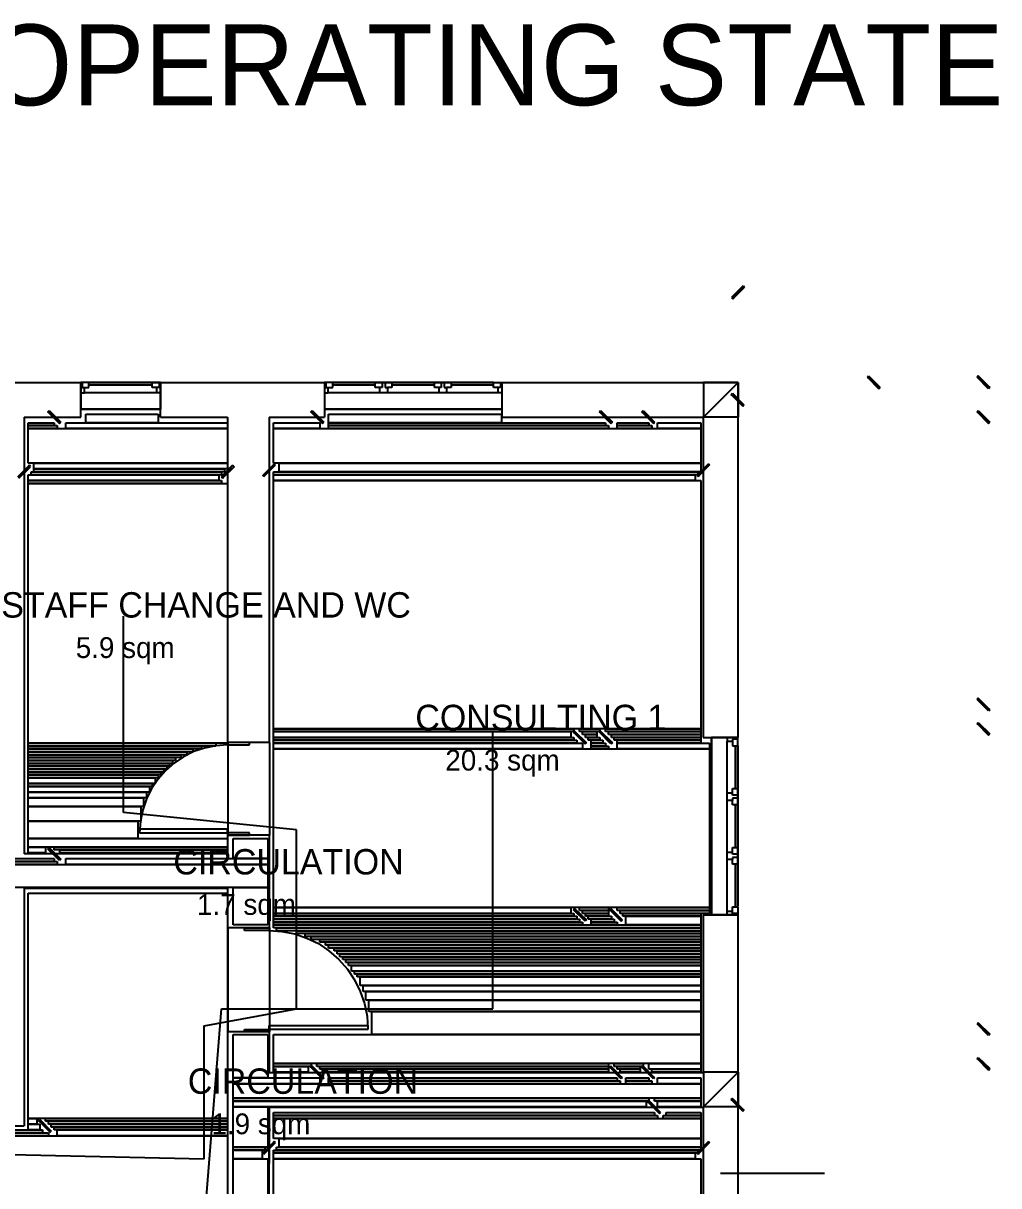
# Model space of a CAD drawing. Header units: millimetres. Extents: x -1419 to 55175, y -17366 to 3110.
# Drawn here: x 18508 to 26954, y -6959 to 3110 of the extents above; entities that cross this region are included whole.
import ezdxf

# ---------------------------------------------------------------- set-up
doc = ezdxf.new("R2010")
doc.units = ezdxf.units.MM
for name, color, linetype in [('COLUMN', 7, 'CONTINUOUS'), ('DOOR-EXISTING', 8, 'CONTINUOUS'), ('DOOR-NEW', 1, 'CONTINUOUS'), ('FLOW-PATIENT', 5, 'CONTINUOUS'), ('FLOW-STAFF', 30, 'CONTINUOUS'), ('NOTES', 8, 'CONTINUOUS'), ('OPENING-CASED', 4, 'CONTINUOUS'), ('ROOM-AREA', 8, 'CONTINUOUS'), ('ROOM-TEXT', 7, 'CONTINUOUS'), ('WALL-EXISTING', 7, 'CONTINUOUS'), ('ZONE-BOH', 9, 'CONTINUOUS'), ('ZONE-CLINIC', 5, 'CONTINUOUS'), ('ZONE-COMMON', 8, 'CONTINUOUS'), ('ZONE-THEATRE', 1, 'CONTINUOUS')]:
    doc.layers.add(name, color=color, linetype=linetype)

msp = doc.modelspace()

# ---------------------------------------------------------------- linework, layer by layer
at = {"layer": 'COLUMN'}
for p, q in [((24740.7, 835.2), (24639.5, 734.1)), ((24652.6, 724.3), (24740.7, 835.2)), ((24652.6, 724.3), (24740.7, 835.2)), ((24750.5, 822.2), (24652.6, 724.3)), ((24740.7, 835.2), (24750.5, 822.2)), ((24639.5, 734.1), (24652.6, 724.3)), ((24398.1, 0), (24398.1, -300.2)), ((24398.1, -300.2), (24698.3, 0)), ((24698.3, 0), (24398.1, 0)), ((24398.1, -300.2), (24698.3, 0)), ((24698.3, 0), (24698.3, -300.2)), ((25817.4, 45.7), (25827.1, 55.5)), ((25928.3, -45.7), (25817.4, 45.7)), ((25817.4, 45.7), (25915.2, -55.5)), ((25928.3, -45.7), (25817.4, 45.7)), ((25827.1, 55.5), (25928.3, -45.7)), ((26776.6, 55.5), (26766.8, 45.7)), ((26766.8, 45.7), (26877.7, -45.7)), ((26766.8, 45.7), (26877.7, -45.7)), ((26864.7, -55.5), (26766.8, 45.7)), ((26877.7, -45.7), (26776.6, 55.5)), ((24636.3, -104.4), (24649.3, -94.6)), ((24649.3, -94.6), (24747.2, -195.8)), ((25915.2, -55.5), (25928.3, -45.7)), ((26877.7, -45.7), (26864.7, -55.5)), ((24747.2, -195.8), (24636.3, -104.4)), ((24636.3, -104.4), (24737.4, -205.5)), ((24747.2, -195.8), (24636.3, -104.4)), ((24737.4, -205.5), (24747.2, -195.8)), ((18721.1, -254.5), (18730.9, -244.7)), ((18832, -345.8), (18721.1, -254.5)), ((18721.1, -254.5), (18822.2, -355.6)), ((18832, -345.8), (18721.1, -254.5)), ((18730.9, -244.7), (18832, -345.8)), ((20998.4, -254.5), (21008.2, -244.7)), ((21109.3, -345.8), (20998.4, -254.5)), ((20998.4, -254.5), (21099.6, -355.6)), ((21109.3, -345.8), (20998.4, -254.5)), ((21008.2, -244.7), (21109.3, -345.8)), ((23497.6, -254.5), (23507.4, -244.7)), ((23608.5, -345.8), (23497.6, -254.5)), ((23497.6, -254.5), (23595.5, -355.6)), ((23608.5, -345.8), (23497.6, -254.5)), ((23507.4, -244.7), (23608.5, -345.8)), ((23863, -254.5), (23876.1, -244.7)), ((23974, -345.8), (23863, -254.5)), ((23863, -254.5), (23964.2, -355.6)), ((23974, -345.8), (23863, -254.5)), ((23876.1, -244.7), (23974, -345.8)), ((24698.3, -300.2), (24398.1, -300.2)), ((26766.8, -254.5), (26776.6, -244.7)), ((26766.8, -254.5), (26776.6, -244.7)), ((26877.7, -345.8), (26766.8, -254.5)), ((26766.8, -254.5), (26864.7, -355.6)), ((26877.7, -345.8), (26766.8, -254.5)), ((26877.7, -345.8), (26766.8, -254.5)), ((26766.8, -254.5), (26864.7, -355.6)), ((26877.7, -345.8), (26766.8, -254.5)), ((26776.6, -244.7), (26877.7, -345.8)), ((26776.6, -244.7), (26877.7, -345.8)), ((18822.2, -355.6), (18832, -345.8)), ((21099.6, -355.6), (21109.3, -345.8)), ((23595.5, -355.6), (23608.5, -345.8)), ((23964.2, -355.6), (23974, -345.8)), ((26864.7, -355.6), (26877.7, -345.8)), ((26864.7, -355.6), (26877.7, -345.8)), ((20580.8, -805.9), (20681.9, -704.7)), ((20681.9, -704.7), (20590.6, -815.7)), ((20681.9, -704.7), (20590.6, -815.7)), ((20691.7, -714.5), (20681.9, -704.7)), ((24440.5, -704.7), (24342.6, -805.9)), ((24352.4, -815.7), (24440.5, -704.7)), ((24352.4, -815.7), (24440.5, -704.7)), ((24440.5, -704.7), (24450.3, -714.5)), ((18460.1, -818.9), (18561.2, -717.8)), ((18561.2, -717.8), (18469.9, -828.7)), ((18561.2, -717.8), (18469.9, -828.7)), ((18469.9, -828.7), (18571, -730.8)), ((18571, -730.8), (18561.2, -717.8)), ((20319.8, -717.8), (20221.9, -818.9)), ((20231.7, -828.7), (20319.8, -717.8)), ((20231.7, -828.7), (20319.8, -717.8)), ((20332.8, -730.8), (20231.7, -828.7)), ((20319.8, -717.8), (20332.8, -730.8)), ((20590.6, -815.7), (20691.7, -714.5)), ((24450.3, -714.5), (24352.4, -815.7)), ((20221.9, -818.9), (20231.7, -828.7)), ((20590.6, -815.7), (20580.8, -805.9)), ((24342.6, -805.9), (24352.4, -815.7)), ((26776.6, -2734.1), (26766.8, -2747.2)), ((26776.6, -2734.1), (26766.8, -2747.2)), ((26766.8, -2747.2), (26877.7, -2835.2)), ((26766.8, -2747.2), (26877.7, -2835.2)), ((26864.7, -2845), (26766.8, -2747.2)), ((26766.8, -2747.2), (26877.7, -2835.2)), ((26766.8, -2747.2), (26877.7, -2835.2)), ((26864.7, -2845), (26766.8, -2747.2)), ((26877.7, -2835.2), (26776.6, -2734.1)), ((26877.7, -2835.2), (26776.6, -2734.1)), ((26877.7, -2835.2), (26864.7, -2845)), ((26877.7, -2835.2), (26864.7, -2845)), ((26766.8, -2956), (26776.6, -2946.2)), ((26766.8, -2956), (26776.6, -2946.2)), ((26877.7, -3044.1), (26766.8, -2956)), ((26766.8, -2956), (26864.7, -3057.1)), ((26877.7, -3044.1), (26766.8, -2956)), ((26877.7, -3044.1), (26766.8, -2956)), ((26766.8, -2956), (26864.7, -3057.1)), ((26877.7, -3044.1), (26766.8, -2956)), ((26776.6, -2946.2), (26877.7, -3044.1)), ((26776.6, -2946.2), (26877.7, -3044.1)), ((23272.5, -3031), (23282.3, -3021.2)), ((23383.4, -3122.4), (23272.5, -3031)), ((23272.5, -3031), (23373.6, -3132.1)), ((23383.4, -3122.4), (23272.5, -3031)), ((23282.3, -3021.2), (23383.4, -3122.4)), ((23507.4, -3021.2), (23497.6, -3031)), ((23497.6, -3031), (23608.5, -3122.4)), ((23497.6, -3031), (23608.5, -3122.4)), ((23595.5, -3132.1), (23497.6, -3031)), ((23608.5, -3122.4), (23507.4, -3021.2)), ((26864.7, -3057.1), (26877.7, -3044.1)), ((26864.7, -3057.1), (26877.7, -3044.1)), ((23373.6, -3132.1), (23383.4, -3122.4)), ((23608.5, -3122.4), (23595.5, -3132.1)), ((18730.9, -4029.4), (18721.1, -4042.4)), ((18721.1, -4042.4), (18832, -4130.5)), ((18721.1, -4042.4), (18832, -4130.5)), ((18822.2, -4140.3), (18721.1, -4042.4)), ((18832, -4130.5), (18730.9, -4029.4)), ((18832, -4130.5), (18822.2, -4140.3)), ((23282.3, -4557.9), (23272.5, -4567.7)), ((23272.5, -4567.7), (23383.4, -4655.8)), ((23272.5, -4567.7), (23383.4, -4655.8)), ((23373.6, -4665.6), (23272.5, -4567.7)), ((23383.4, -4655.8), (23282.3, -4557.9)), ((23585.7, -4567.7), (23595.5, -4557.9)), ((23693.4, -4655.8), (23585.7, -4567.7)), ((23585.7, -4567.7), (23683.6, -4665.6)), ((23693.4, -4655.8), (23585.7, -4567.7)), ((23595.5, -4557.9), (23693.4, -4655.8)), ((23383.4, -4655.8), (23373.6, -4665.6)), ((23683.6, -4665.6), (23693.4, -4655.8)), ((26776.6, -5546.5), (26766.8, -5556.3)), ((26776.6, -5546.5), (26766.8, -5556.3)), ((26766.8, -5556.3), (26877.7, -5644.4)), ((26766.8, -5556.3), (26877.7, -5644.4)), ((26864.7, -5657.4), (26766.8, -5556.3)), ((26766.8, -5556.3), (26877.7, -5644.4)), ((26766.8, -5556.3), (26877.7, -5644.4)), ((26864.7, -5657.4), (26766.8, -5556.3)), ((26877.7, -5644.4), (26776.6, -5546.5)), ((26877.7, -5644.4), (26776.6, -5546.5)), ((26877.7, -5644.4), (26864.7, -5657.4)), ((26877.7, -5644.4), (26864.7, -5657.4)), ((21008.2, -5921.7), (20998.4, -5931.5)), ((20998.4, -5931.5), (21109.3, -6022.9)), ((20998.4, -5931.5), (21109.3, -6022.9)), ((21099.6, -6032.6), (20998.4, -5931.5)), ((21109.3, -6022.9), (21008.2, -5921.7)), ((23595.5, -5921.7), (23585.7, -5931.5)), ((23585.7, -5931.5), (23693.4, -6022.9)), ((23585.7, -5931.5), (23693.4, -6022.9)), ((23683.6, -6032.6), (23585.7, -5931.5)), ((23693.4, -6022.9), (23595.5, -5921.7)), ((23876.1, -5921.7), (23863, -5931.5)), ((23863, -5931.5), (23974, -6022.9)), ((23863, -5931.5), (23974, -6022.9)), ((23964.2, -6032.6), (23863, -5931.5)), ((23974, -6022.9), (23876.1, -5921.7)), ((26766.8, -5856.5), (26776.6, -5846.7)), ((26766.8, -5856.5), (26776.6, -5846.7)), ((26877.7, -5944.5), (26766.8, -5856.5)), ((26766.8, -5856.5), (26864.7, -5957.6)), ((26877.7, -5944.5), (26766.8, -5856.5)), ((26877.7, -5944.5), (26766.8, -5856.5)), ((26766.8, -5856.5), (26864.7, -5957.6)), ((26877.7, -5944.5), (26766.8, -5856.5)), ((26776.6, -5846.7), (26877.7, -5944.5)), ((26776.6, -5846.7), (26877.7, -5944.5)), ((21109.3, -6022.9), (21099.6, -6032.6)), ((23693.4, -6022.9), (23683.6, -6032.6)), ((23974, -6022.9), (23964.2, -6032.6)), ((24398.1, -5973.9), (24398.1, -6274.1)), ((24398.1, -6274.1), (24698.3, -5973.9)), ((24698.3, -5973.9), (24398.1, -5973.9)), ((24398.1, -6274.1), (24698.3, -5973.9)), ((24698.3, -5973.9), (24698.3, -6274.1)), ((26864.7, -5957.6), (26877.7, -5944.5)), ((26864.7, -5957.6), (26877.7, -5944.5)), ((23915.2, -6231.7), (23928.3, -6221.9)), ((24026.2, -6323), (23915.2, -6231.7)), ((23915.2, -6231.7), (24016.4, -6332.8)), ((24026.2, -6323), (23915.2, -6231.7)), ((23928.3, -6221.9), (24026.2, -6323)), ((24636.3, -6212.1), (24649.3, -6202.3)), ((24649.3, -6202.3), (24636.3, -6212.1)), ((24747.2, -6303.4), (24636.3, -6212.1)), ((24636.3, -6212.1), (24737.4, -6313.2)), ((24747.2, -6303.4), (24636.3, -6212.1)), ((24636.3, -6212.1), (24747.2, -6303.4)), ((24636.3, -6212.1), (24747.2, -6303.4)), ((24737.4, -6313.2), (24636.3, -6212.1)), ((24649.3, -6202.3), (24747.2, -6303.4)), ((24747.2, -6303.4), (24649.3, -6202.3)), ((24016.4, -6332.8), (24026.2, -6323)), ((24698.3, -6274.1), (24398.1, -6274.1)), ((24737.4, -6313.2), (24747.2, -6303.4)), ((24747.2, -6303.4), (24737.4, -6313.2)), ((18639.5, -6394.8), (18652.6, -6385)), ((18750.5, -6486.1), (18639.5, -6394.8)), ((18639.5, -6394.8), (18740.7, -6495.9)), ((18750.5, -6486.1), (18639.5, -6394.8)), ((18652.6, -6385), (18750.5, -6486.1)), ((18740.7, -6495.9), (18750.5, -6486.1)), ((20580.8, -6675.4), (20681.9, -6574.2)), ((20681.9, -6574.2), (20590.6, -6685.2)), ((20681.9, -6574.2), (20590.6, -6685.2)), ((20590.6, -6685.2), (20691.7, -6584)), ((20691.7, -6584), (20681.9, -6574.2)), ((24440.5, -6574.2), (24342.6, -6675.4)), ((24352.4, -6685.2), (24440.5, -6574.2)), ((24352.4, -6685.2), (24440.5, -6574.2)), ((24450.3, -6584), (24352.4, -6685.2)), ((24440.5, -6574.2), (24450.3, -6584)), ((20590.6, -6685.2), (20580.8, -6675.4)), ((24342.6, -6675.4), (24352.4, -6685.2))]:
    msp.add_line(p, q, dxfattribs=at)
at = {"layer": 'DOOR-EXISTING'}
for p, q in [((19076.7, 0), (19004.9, 0)), ((19004.9, 0), (19004.9, -231.6)), ((19018, 0), (19018, -45.7)), ((19076.7, 0), (19696.6, 0)), ((19696.6, 0), (19076.7, 0)), ((19076.7, -45.7), (19076.7, 0)), ((19435.6, 0), (19696.6, 0)), ((19624.8, -45.7), (19624.8, 0)), ((19624.8, 0), (19696.6, 0)), ((19683.6, 0), (19683.6, -45.7)), ((19696.6, 0), (19696.6, -231.6)), ((21187.7, 0), (21115.9, 0)), ((21115.9, 0), (21115.9, -231.6)), ((21128.9, 0), (21128.9, -45.7)), ((21187.7, 0), (21960.9, 0)), ((22580.8, 0), (21187.7, 0)), ((21187.7, -45.7), (21187.7, 0)), ((21416, 0), (21889.1, 0)), ((21556.3, -45.7), (21556.3, 0)), ((21556.3, 0), (21628.1, 0)), ((21615.1, 0), (21615.1, -45.7)), ((21628.1, 0), (21699.9, 0)), ((21641.2, 0), (21641.2, -45.7)), ((21699.9, 0), (21699.9, -45.7)), ((21960.9, 0), (22580.8, 0)), ((22032.7, 0), (22505.8, 0)), ((22068.6, -45.7), (22068.6, 0)), ((22068.6, 0), (22140.3, 0)), ((22127.3, 0), (22127.3, -45.7)), ((22140.3, 0), (22212.1, 0)), ((22153.4, 0), (22153.4, -45.7)), ((22212.1, 0), (22212.1, -45.7)), ((22580.8, -45.7), (22580.8, 0)), ((22580.8, 0), (22652.6, 0)), ((22639.5, 0), (22639.5, -45.7)), ((22652.6, 0), (22652.6, -231.6)), ((19004.9, -91.4), (19037.6, -91.4)), ((19018, -45.7), (19037.6, -45.7)), ((19037.6, -91.4), (19037.6, -45.7)), ((19037.6, -45.7), (19076.7, -45.7)), ((19696.6, -91.4), (19037.6, -91.4)), ((19076.7, -22.8), (19572.6, -22.8)), ((19243.1, -22.8), (19624.8, -22.8)), ((19664, -45.7), (19624.8, -45.7)), ((19664, -91.4), (19664, -45.7)), ((19683.6, -45.7), (19664, -45.7)), ((19696.6, -91.4), (19664, -91.4)), ((21115.9, -91.4), (21148.5, -91.4)), ((21128.9, -45.7), (21148.5, -45.7)), ((21148.5, -91.4), (21148.5, -45.7)), ((21148.5, -45.7), (21187.7, -45.7)), ((22055.5, -91.4), (21148.5, -91.4)), ((21187.7, -22.8), (21556.3, -22.8)), ((21595.5, -45.7), (21556.3, -45.7)), ((21615.1, -45.7), (21595.5, -45.7)), ((21595.5, -91.4), (21595.5, -45.7)), ((21628.1, -91.4), (21595.5, -91.4)), ((21660.7, -91.4), (21628.1, -91.4)), ((21641.2, -45.7), (21660.7, -45.7)), ((21699.9, -45.7), (21660.7, -45.7)), ((21660.7, -45.7), (21660.7, -91.4)), ((21699.9, -22.8), (22068.6, -22.8)), ((22620, -91.4), (21993.5, -91.4)), ((22107.7, -45.7), (22068.6, -45.7)), ((22127.3, -45.7), (22107.7, -45.7)), ((22107.7, -91.4), (22107.7, -45.7)), ((22140.3, -91.4), (22107.7, -91.4)), ((22173, -91.4), (22140.3, -91.4)), ((22153.4, -45.7), (22173, -45.7)), ((22212.1, -45.7), (22173, -45.7)), ((22173, -45.7), (22173, -91.4)), ((22212.1, -22.8), (22580.8, -22.8)), ((22620, -45.7), (22580.8, -45.7)), ((22620, -91.4), (22620, -45.7)), ((22639.5, -45.7), (22620, -45.7)), ((22652.6, -91.4), (22620, -91.4)), ((19696.6, -231.6), (19004.9, -231.6)), ((19004.9, -231.6), (19696.6, -231.6)), ((21960.9, -231.6), (21115.9, -231.6)), ((21115.9, -231.6), (22652.6, -231.6)), ((22652.6, -231.6), (21960.9, -231.6)), ((20277.4, -3119.1), (20277.4, -3138.7)), ((20466.6, -3119.1), (20277.4, -3119.1)), ((20466.6, -3138.7), (20466.6, -3119.1)), ((24466.6, -3921.7), (24466.6, -3076.7)), ((24466.6, -3076.7), (24466.6, -4613.4)), ((24695, -3076.7), (24466.6, -3076.7)), ((24603.6, -3076.7), (24603.6, -3109.3)), ((24603.6, -3109.3), (24649.3, -3109.3)), ((24603.6, -4016.3), (24603.6, -3109.3)), ((24695, -3089.7), (24649.3, -3089.7)), ((24649.3, -3089.7), (24649.3, -3109.3)), ((24649.3, -3109.3), (24649.3, -3148.5)), ((24695, -3148.5), (24695, -3076.7)), ((19983.7, -3197.4), (19895.6, -3243.1)), ((20078.3, -3168), (19983.7, -3197.4)), ((20176.2, -3148.5), (20078.3, -3168)), ((20277.4, -3138.7), (20176.2, -3148.5)), ((20277.4, -3138.7), (20466.6, -3138.7)), ((24649.3, -3148.5), (24695, -3148.5)), ((24672.2, -3148.5), (24672.2, -3517.1)), ((24695, -3148.5), (24695, -3921.7)), ((24695, -4538.3), (24695, -3148.5)), ((19814.1, -3298.5), (19739, -3363.8)), ((19895.6, -3243.1), (19814.1, -3298.5)), ((19739, -3363.8), (19673.8, -3438.8)), ((24695, -3376.8), (24695, -3849.9)), ((19618.3, -3520.4), (19575.9, -3608.5)), ((19673.8, -3438.8), (19618.3, -3520.4)), ((24649.3, -3556.3), (24649.3, -3517.1)), ((24649.3, -3517.1), (24695, -3517.1)), ((24695, -3517.1), (24695, -3588.9)), ((19575.9, -3608.5), (19543.3, -3703.1)), ((24603.6, -3588.9), (24603.6, -3556.3)), ((24603.6, -3556.3), (24649.3, -3556.3)), ((24603.6, -3621.5), (24603.6, -3588.9)), ((24649.3, -3621.5), (24603.6, -3621.5)), ((24649.3, -3575.9), (24649.3, -3556.3)), ((24695, -3575.9), (24649.3, -3575.9)), ((24695, -3602), (24649.3, -3602)), ((24649.3, -3602), (24649.3, -3621.5)), ((24649.3, -3660.7), (24649.3, -3621.5)), ((24695, -3588.9), (24695, -3660.7)), ((19543.3, -3703.1), (19523.7, -3801)), ((24695, -3660.7), (24649.3, -3660.7)), ((24672.2, -3660.7), (24672.2, -4029.4)), ((19523.7, -3801), (19513.9, -3902.1)), ((19513.9, -3869.5), (19513.9, -3902.1)), ((20277.4, -3869.5), (19513.9, -3869.5)), ((19513.9, -3902.1), (20277.4, -3902.1)), ((20277.4, -3902.1), (20277.4, -3869.5)), ((20466.6, -3902.1), (20277.4, -3902.1)), ((20277.4, -3902.1), (20277.4, -3921.7)), ((20277.4, -3921.7), (20466.6, -3921.7)), ((20466.6, -3921.7), (20466.6, -3902.1)), ((24466.6, -4613.4), (24466.6, -3921.7)), ((24695, -3921.7), (24695, -4538.3)), ((24603.6, -4580.8), (24603.6, -3954.3)), ((24695, -3993.5), (24695, -4466.6)), ((24603.6, -4101.2), (24603.6, -4068.5)), ((24603.6, -4068.5), (24649.3, -4068.5)), ((24603.6, -4133.8), (24603.6, -4101.2)), ((24649.3, -4068.5), (24649.3, -4029.4)), ((24649.3, -4029.4), (24695, -4029.4)), ((24649.3, -4088.1), (24649.3, -4068.5)), ((24695, -4088.1), (24649.3, -4088.1)), ((24695, -4114.2), (24649.3, -4114.2)), ((24649.3, -4114.2), (24649.3, -4133.8)), ((24695, -4029.4), (24695, -4101.2)), ((24695, -4101.2), (24695, -4172.9)), ((24649.3, -4133.8), (24603.6, -4133.8)), ((24649.3, -4172.9), (24649.3, -4133.8)), ((24695, -4172.9), (24649.3, -4172.9)), ((24672.2, -4172.9), (24672.2, -4541.6)), ((24695, -4613.4), (24466.6, -4613.4)), ((24603.6, -4613.4), (24603.6, -4580.8)), ((24603.6, -4580.8), (24649.3, -4580.8)), ((24649.3, -4580.8), (24649.3, -4541.6)), ((24649.3, -4541.6), (24695, -4541.6)), ((24649.3, -4600.3), (24649.3, -4580.8)), ((24695, -4600.3), (24649.3, -4600.3)), ((24695, -4541.6), (24695, -4613.4)), ((20424.2, -4747.2), (20424.2, -4724.3)), ((20424.2, -4724.3), (20636.3, -4724.3)), ((20636.3, -4724.3), (20636.3, -4747.2)), ((20636.3, -4747.2), (20424.2, -4747.2)), ((20636.3, -4747.2), (20747.2, -4756.9)), ((20747.2, -4756.9), (20858.1, -4776.5)), ((20858.1, -4776.5), (20962.5, -4815.7)), ((20962.5, -4815.7), (21063.7, -4861.3)), ((21063.7, -4861.3), (21155, -4923.3)), ((21155, -4923.3), (21239.9, -4998.4)), ((21239.9, -4998.4), (21314.9, -5083.2)), ((21314.9, -5083.2), (21376.9, -5174.6)), ((21376.9, -5174.6), (21425.8, -5275.7)), ((21425.8, -5275.7), (21461.7, -5380.1)), ((21461.7, -5380.1), (21484.6, -5491)), ((21484.6, -5491), (21491.1, -5605.2)), ((20424.2, -5605.2), (20636.3, -5605.2)), ((20424.2, -5624.8), (20424.2, -5605.2)), ((20636.3, -5624.8), (20424.2, -5624.8)), ((20636.3, -5605.2), (20636.3, -5569.3)), ((20636.3, -5569.3), (21491.1, -5569.3)), ((20636.3, -5605.2), (20636.3, -5624.8)), ((21491.1, -5605.2), (20636.3, -5605.2)), ((21491.1, -5569.3), (21491.1, -5605.2))]:
    msp.add_line(p, q, dxfattribs=at)
at = {"layer": 'DOOR-NEW'}
msp.add_line((24545, -6850), (25445, -6850), dxfattribs=at)
at = {"layer": 'FLOW-PATIENT'}
for p, q in [((22575, -5425), (22575, -3025)), ((20075, -7275), (20225, -5425)), ((20225, -5425), (22575, -5425))]:
    msp.add_line(p, q, dxfattribs=at)
at = {"layer": 'FLOW-STAFF'}
for p, q in [((19375, -3725), (19375, -2025)), ((20875, -3875), (19375, -3725)), ((20875, -5425), (20875, -3875)), ((20075, -5575), (20875, -5425)), ((20075, -6725), (20075, -5575)), ((17875, -6675), (20075, -6725))]:
    msp.add_line(p, q, dxfattribs=at)
at = {"layer": 'OPENING-CASED'}
for p, q in [((20280, -3119.1), (20280, -3921.7)), ((20640, -3119.1), (20640, -3921.7)), ((20280, -4724.3), (20280, -5624.8)), ((20640, -4724.3), (20640, -5624.8))]:
    msp.add_line(p, q, dxfattribs=at)
at = {"layer": 'WALL-EXISTING'}
for p, q in [((17347.5, 0), (19004.9, 0)), ((19004.9, -300.2), (19004.9, 0)), ((19696.6, 0), (21115.9, 0)), ((19696.6, -300.2), (19696.6, 0)), ((21115.9, 0), (21115.9, -300.2)), ((22652.6, 0), (24695, 0)), ((22652.6, 0), (22652.6, -300.2)), ((24695, 0), (24695, -3076.7)), ((18515.5, -300.2), (19004.9, -300.2)), ((18515.5, -300.2), (18515.5, -4084.8)), ((19696.6, -300.2), (20277.4, -300.2)), ((20277.4, -300.2), (20277.4, -3119.1)), ((20636.3, -300.2), (21115.9, -300.2)), ((20636.3, -300.2), (20636.3, -3119.1)), ((22652.6, -300.2), (24394.8, -300.2)), ((24394.8, -300.2), (24394.8, -3076.7)), ((20636.3, -3119.1), (20277.4, -3119.1)), ((24394.8, -3076.7), (24695, -3076.7)), ((20277.4, -3921.7), (20277.4, -4084.8)), ((20636.3, -3921.7), (20277.4, -3921.7)), ((20636.3, -3921.7), (20636.3, -4724.3)), ((20277.4, -4084.8), (18515.5, -4084.8)), ((18515.5, -4385), (18515.5, -6440.5)), ((20277.4, -4385), (18515.5, -4385)), ((20277.4, -4385), (20277.4, -4724.3)), ((24394.8, -4613.4), (24695, -4613.4)), ((24394.8, -4613.4), (24394.8, -5977.2)), ((24695, -4613.4), (24695, -7425.8)), ((20636.3, -4724.3), (20277.4, -4724.3)), ((20277.4, -5624.8), (20277.4, -7536.7)), ((20636.3, -5624.8), (20277.4, -5624.8)), ((20636.3, -5624.8), (20636.3, -5977.2)), ((20636.3, -5977.2), (24394.8, -5977.2)), ((20636.3, -6277.3), (24394.8, -6277.3)), ((20636.3, -8655.8), (20636.3, -6277.3)), ((20636.3, -6277.3), (20636.3, -6766.7)), ((24394.8, -6277.3), (24394.8, -7425.8)), ((17911.9, -6440.5), (18515.5, -6440.5))]:
    msp.add_line(p, q, dxfattribs=at)
at = {"layer": 'ZONE-BOH'}
for p, q in [((19050, -275), (19675, -275)), ((19050, -350), (19050, -275)), ((19675, -275), (19675, -350)), ((18550, -350), (18775, -350)), ((18550, -375), (18550, -350)), ((18775, -375), (18550, -375)), ((18550, -375), (18800, -375)), ((18550, -400), (18550, -375)), ((18800, -400), (18550, -400)), ((18550, -400), (20275, -400)), ((18550, -700), (18550, -400)), ((18775, -350), (18775, -375)), ((18800, -375), (18800, -400)), ((18875, -350), (20275, -350)), ((18875, -400), (18875, -350)), ((20275, -400), (18875, -400)), ((19675, -350), (19050, -350)), ((20275, -350), (20275, -400)), ((20275, -400), (20275, -700)), ((20275, -700), (18550, -700)), ((18600, -700), (20275, -700)), ((18600, -750), (18600, -700)), ((20275, -700), (20275, -750)), ((18550, -800), (20200, -800)), ((18550, -850), (18550, -800)), ((18575, -775), (20225, -775)), ((18575, -800), (18575, -775)), ((20225, -800), (18575, -800)), ((20275, -750), (18600, -750)), ((18600, -750), (20250, -750)), ((18600, -775), (18600, -750)), ((20250, -775), (18600, -775)), ((20200, -800), (20200, -850)), ((20225, -775), (20225, -800)), ((20250, -750), (20250, -775)), ((20200, -850), (18550, -850)), ((18550, -850), (20225, -850)), ((18550, -875), (18550, -850)), ((18550, -875), (20275, -875)), ((18550, -3125), (18550, -875)), ((20225, -875), (18550, -875)), ((20225, -850), (20225, -875)), ((20275, -875), (20275, -3125)), ((20275, -3125), (18550, -3125)), ((18550, -3125), (20175, -3125)), ((18550, -3150), (18550, -3125)), ((20175, -3150), (18550, -3150)), ((18550, -3150), (20050, -3150)), ((18550, -3175), (18550, -3150)), ((20050, -3175), (18550, -3175)), ((18550, -3175), (19975, -3175)), ((18550, -3200), (18550, -3175)), ((19975, -3200), (18550, -3200)), ((18550, -3200), (19925, -3200)), ((18550, -3225), (18550, -3200)), ((19925, -3200), (19925, -3225)), ((19975, -3175), (19975, -3200)), ((20050, -3150), (20050, -3175)), ((20175, -3125), (20175, -3150)), ((19925, -3225), (18550, -3225)), ((18550, -3225), (19875, -3225)), ((18550, -3250), (18550, -3225)), ((19875, -3250), (18550, -3250)), ((18550, -3250), (19825, -3250)), ((18550, -3275), (18550, -3250)), ((19825, -3275), (18550, -3275)), ((18550, -3275), (19800, -3275)), ((18550, -3300), (18550, -3275)), ((19800, -3300), (18550, -3300)), ((18550, -3300), (19775, -3300)), ((18550, -3325), (18550, -3300)), ((19775, -3300), (19775, -3325)), ((19800, -3275), (19800, -3300)), ((19825, -3250), (19825, -3275)), ((19875, -3225), (19875, -3250)), ((19775, -3325), (18550, -3325)), ((18550, -3325), (19750, -3325)), ((18550, -3350), (18550, -3325)), ((19750, -3350), (18550, -3350)), ((18550, -3350), (19725, -3350)), ((18550, -3375), (18550, -3350)), ((19725, -3375), (18550, -3375)), ((18550, -3375), (19700, -3375)), ((18550, -3400), (18550, -3375)), ((19700, -3400), (18550, -3400)), ((18550, -3400), (19675, -3400)), ((18550, -3425), (18550, -3400)), ((19675, -3400), (19675, -3425)), ((19700, -3375), (19700, -3400)), ((19725, -3350), (19725, -3375)), ((19750, -3325), (19750, -3350)), ((19675, -3425), (18550, -3425)), ((18550, -3425), (19650, -3425)), ((18550, -3475), (18550, -3425)), ((19650, -3475), (18550, -3475)), ((18550, -3475), (19625, -3475)), ((18550, -3500), (18550, -3475)), ((19625, -3500), (18550, -3500)), ((18550, -3500), (19600, -3500)), ((18550, -3550), (18550, -3500)), ((19600, -3500), (19600, -3550)), ((19625, -3475), (19625, -3500)), ((19650, -3425), (19650, -3475)), ((19600, -3550), (18550, -3550)), ((18550, -3550), (19575, -3550)), ((18550, -3600), (18550, -3550)), ((19575, -3600), (18550, -3600)), ((18550, -3600), (19550, -3600)), ((18550, -3675), (18550, -3600)), ((19550, -3600), (19550, -3675)), ((19575, -3550), (19575, -3600)), ((19550, -3675), (18550, -3675)), ((18550, -3675), (19525, -3675)), ((18550, -3800), (18550, -3675)), ((19525, -3675), (19525, -3800)), ((19525, -3800), (18550, -3800)), ((18550, -3800), (19500, -3800)), ((18550, -3950), (18550, -3800)), ((19500, -3800), (19500, -3950)), ((18550, -3950), (20275, -3950)), ((18550, -4025), (18550, -3950)), ((19500, -3950), (18550, -3950)), ((20275, -4025), (18550, -4025)), ((18550, -4025), (18700, -4025)), ((18550, -4075), (18550, -4025)), ((18700, -4025), (18700, -4075)), ((18775, -4025), (20275, -4025)), ((18775, -4050), (18775, -4025)), ((20275, -3950), (20275, -4025)), ((20275, -4025), (20275, -4050)), ((18700, -4075), (18550, -4075)), ((20275, -4050), (18775, -4050)), ((18825, -4050), (20275, -4050)), ((18825, -4075), (18825, -4050)), ((20275, -4075), (18825, -4075)), ((20275, -4050), (20275, -4075))]:
    msp.add_line(p, q, dxfattribs=at)
at = {"layer": 'ZONE-CLINIC'}
for p, q in [((21150, -275), (22650, -275)), ((21150, -350), (21150, -275)), ((22650, -275), (22650, -350)), ((20675, -350), (21075, -350)), ((20675, -400), (20675, -350)), ((21075, -400), (20675, -400)), ((20675, -400), (24375, -400)), ((20675, -700), (20675, -400)), ((21075, -350), (21075, -400)), ((22650, -350), (21150, -350)), ((21150, -350), (23550, -350)), ((21150, -375), (21150, -350)), ((23550, -375), (21150, -375)), ((21150, -375), (23575, -375)), ((21150, -400), (21150, -375)), ((23575, -400), (21150, -400)), ((23550, -350), (23550, -375)), ((23575, -375), (23575, -400)), ((23650, -350), (23925, -350)), ((23650, -375), (23650, -350)), ((23925, -375), (23650, -375)), ((23650, -375), (23950, -375)), ((23650, -400), (23650, -375)), ((23950, -400), (23650, -400)), ((23925, -350), (23925, -375)), ((23950, -375), (23950, -400)), ((24000, -350), (24375, -350)), ((24000, -400), (24000, -350)), ((24375, -400), (24000, -400)), ((24375, -350), (24375, -400)), ((24375, -400), (24375, -700)), ((24375, -700), (20675, -700)), ((20725, -700), (24375, -700)), ((20725, -775), (20725, -700)), ((24375, -700), (24375, -775)), ((20675, -775), (24350, -775)), ((20675, -800), (20675, -775)), ((24350, -800), (20675, -800)), ((20675, -800), (24325, -800)), ((20675, -850), (20675, -800)), ((24375, -775), (20725, -775)), ((24325, -800), (24325, -850)), ((24350, -775), (24350, -800)), ((20675, -850), (24375, -850)), ((20675, -3000), (20675, -850)), ((24325, -850), (20675, -850)), ((24375, -850), (24375, -3000)), ((24375, -3000), (20675, -3000)), ((20675, -3000), (23275, -3000)), ((20675, -3025), (20675, -3000)), ((23275, -3000), (23275, -3025)), ((23325, -3000), (23500, -3000)), ((23325, -3025), (23325, -3000)), ((23500, -3000), (23500, -3025)), ((23550, -3000), (24375, -3000)), ((23550, -3025), (23550, -3000)), ((24375, -3000), (24375, -3025)), ((23275, -3025), (20675, -3025)), ((20675, -3025), (23250, -3025)), ((20675, -3075), (20675, -3025)), ((20675, -3075), (23275, -3075)), ((20675, -3100), (20675, -3075)), ((23250, -3075), (20675, -3075)), ((23275, -3100), (20675, -3100)), ((20675, -3100), (23300, -3100)), ((20675, -3125), (20675, -3100)), ((23250, -3025), (23250, -3075)), ((23275, -3075), (23275, -3100)), ((23300, -3100), (23300, -3125)), ((23500, -3025), (23325, -3025)), ((23350, -3025), (23475, -3025)), ((23350, -3050), (23350, -3025)), ((23475, -3050), (23350, -3050)), ((23375, -3050), (23475, -3050)), ((23375, -3075), (23375, -3050)), ((23475, -3075), (23375, -3075)), ((23400, -3075), (23500, -3075)), ((23400, -3100), (23400, -3075)), ((23500, -3100), (23400, -3100)), ((23425, -3100), (23525, -3100)), ((23425, -3125), (23425, -3100)), ((23475, -3025), (23475, -3050)), ((23475, -3050), (23475, -3075)), ((23500, -3075), (23500, -3100)), ((23525, -3100), (23525, -3125)), ((24375, -3025), (23550, -3025)), ((23575, -3025), (24375, -3025)), ((23575, -3050), (23575, -3025)), ((24375, -3050), (23575, -3050)), ((23600, -3050), (24375, -3050)), ((23600, -3075), (23600, -3050)), ((24375, -3075), (23600, -3075)), ((23625, -3075), (24375, -3075)), ((23625, -3100), (23625, -3075)), ((24375, -3100), (23625, -3100)), ((23650, -3100), (24375, -3100)), ((23650, -3125), (23650, -3100)), ((24375, -3025), (24375, -3050)), ((24375, -3050), (24375, -3075)), ((24375, -3075), (24375, -3100)), ((24375, -3100), (24375, -3125)), ((23300, -3125), (20675, -3125)), ((20675, -3125), (23350, -3125)), ((20675, -3175), (20675, -3125)), ((23350, -3175), (20675, -3175)), ((20675, -3175), (24450, -3175)), ((20675, -4550), (20675, -3175)), ((23350, -3125), (23350, -3175)), ((23525, -3125), (23425, -3125)), ((23425, -3125), (23550, -3125)), ((23425, -3150), (23425, -3125)), ((23550, -3150), (23425, -3150)), ((23425, -3150), (23575, -3150)), ((23425, -3175), (23425, -3150)), ((23575, -3175), (23425, -3175)), ((23550, -3125), (23550, -3150)), ((23575, -3150), (23575, -3175)), ((24375, -3125), (23650, -3125)), ((23650, -3125), (24450, -3125)), ((23650, -3175), (23650, -3125)), ((24450, -3175), (23650, -3175)), ((24450, -3125), (24450, -3175)), ((24450, -3175), (24450, -4550)), ((20675, -4550), (23250, -4550)), ((20675, -4600), (20675, -4550)), ((24450, -4550), (20675, -4550)), ((20675, -4600), (23275, -4600)), ((20675, -4625), (20675, -4600)), ((23250, -4600), (20675, -4600)), ((23275, -4625), (20675, -4625)), ((20675, -4625), (23300, -4625)), ((20675, -4650), (20675, -4625)), ((23250, -4550), (23250, -4600)), ((23275, -4600), (23275, -4625)), ((23300, -4625), (23300, -4650)), ((23325, -4550), (23575, -4550)), ((23325, -4575), (23325, -4550)), ((23575, -4575), (23325, -4575)), ((23350, -4575), (23575, -4575)), ((23350, -4600), (23350, -4575)), ((23575, -4600), (23350, -4600)), ((23375, -4600), (23575, -4600)), ((23375, -4625), (23375, -4600)), ((23575, -4625), (23375, -4625)), ((23400, -4625), (23600, -4625)), ((23400, -4650), (23400, -4625)), ((23575, -4550), (23575, -4575)), ((23575, -4575), (23575, -4600)), ((23575, -4600), (23575, -4625)), ((23600, -4625), (23600, -4650)), ((23650, -4550), (24450, -4550)), ((23650, -4575), (23650, -4550)), ((24450, -4575), (23650, -4575)), ((23675, -4575), (24450, -4575)), ((23675, -4600), (23675, -4575)), ((24450, -4600), (23675, -4600)), ((23700, -4600), (24375, -4600)), ((23700, -4625), (23700, -4600)), ((24375, -4625), (23700, -4625)), ((23725, -4625), (24375, -4625)), ((23725, -4700), (23725, -4625)), ((24375, -4600), (24375, -4625)), ((24375, -4625), (24375, -4700)), ((24450, -4550), (24450, -4575)), ((24450, -4575), (24450, -4600)), ((23300, -4650), (20675, -4650)), ((20675, -4650), (23325, -4650)), ((20675, -4675), (20675, -4650)), ((20675, -4675), (23350, -4675)), ((20675, -4700), (20675, -4675)), ((23325, -4675), (20675, -4675)), ((20675, -4700), (24375, -4700)), ((20675, -4725), (20675, -4700)), ((23350, -4700), (20675, -4700)), ((24375, -4725), (20675, -4725)), ((20700, -4725), (24375, -4725)), ((20700, -4750), (20700, -4725)), ((23325, -4650), (23325, -4675)), ((23350, -4675), (23350, -4700)), ((23600, -4650), (23400, -4650)), ((23425, -4650), (23625, -4650)), ((23425, -4675), (23425, -4650)), ((23625, -4675), (23425, -4675)), ((23425, -4675), (23650, -4675)), ((23425, -4700), (23425, -4675)), ((23650, -4700), (23425, -4700)), ((23625, -4650), (23625, -4675)), ((23650, -4675), (23650, -4700)), ((24375, -4700), (23725, -4700)), ((24375, -4700), (24375, -4725)), ((24375, -4725), (24375, -4750)), ((24375, -4750), (20700, -4750)), ((20875, -4750), (24375, -4750)), ((20875, -4775), (20875, -4750)), ((24375, -4775), (20875, -4775)), ((20950, -4775), (24375, -4775)), ((20950, -4800), (20950, -4775)), ((24375, -4800), (20950, -4800)), ((21000, -4800), (24375, -4800)), ((21000, -4825), (21000, -4800)), ((24375, -4825), (21000, -4825)), ((21075, -4825), (24375, -4825)), ((21075, -4850), (21075, -4825)), ((24375, -4750), (24375, -4775)), ((24375, -4775), (24375, -4800)), ((24375, -4800), (24375, -4825)), ((24375, -4825), (24375, -4850)), ((24375, -4850), (21075, -4850)), ((21125, -4850), (24375, -4850)), ((21125, -4875), (21125, -4850)), ((24375, -4875), (21125, -4875)), ((21150, -4875), (24375, -4875)), ((21150, -4900), (21150, -4875)), ((24375, -4900), (21150, -4900)), ((21200, -4900), (24375, -4900)), ((21200, -4925), (21200, -4900)), ((24375, -4925), (21200, -4925)), ((21225, -4925), (24375, -4925)), ((21225, -4950), (21225, -4925)), ((24375, -4850), (24375, -4875)), ((24375, -4875), (24375, -4900)), ((24375, -4900), (24375, -4925)), ((24375, -4925), (24375, -4950)), ((24375, -4950), (21225, -4950)), ((21250, -4950), (24375, -4950)), ((21250, -4975), (21250, -4950)), ((24375, -4975), (21250, -4975)), ((21275, -4975), (24375, -4975)), ((21275, -5000), (21275, -4975)), ((24375, -5000), (21275, -5000)), ((21300, -5000), (24375, -5000)), ((21300, -5025), (21300, -5000)), ((24375, -5025), (21300, -5025)), ((21325, -5025), (24375, -5025)), ((21325, -5050), (21325, -5025)), ((24375, -4950), (24375, -4975)), ((24375, -4975), (24375, -5000)), ((24375, -5000), (24375, -5025)), ((24375, -5025), (24375, -5050)), ((24375, -5050), (21325, -5050)), ((21350, -5050), (24375, -5050)), ((21350, -5100), (21350, -5050)), ((24375, -5100), (21350, -5100)), ((21375, -5100), (24375, -5100)), ((21375, -5125), (21375, -5100)), ((24375, -5125), (21375, -5125)), ((21400, -5125), (24375, -5125)), ((21400, -5150), (21400, -5125)), ((24375, -5050), (24375, -5100)), ((24375, -5100), (24375, -5125)), ((24375, -5125), (24375, -5150)), ((24375, -5150), (21400, -5150)), ((21425, -5150), (24375, -5150)), ((21425, -5225), (21425, -5150)), ((24375, -5225), (21425, -5225)), ((21450, -5225), (24375, -5225)), ((21450, -5275), (21450, -5225)), ((24375, -5150), (24375, -5225)), ((24375, -5225), (24375, -5275)), ((24375, -5275), (21450, -5275)), ((21475, -5275), (24375, -5275)), ((21475, -5350), (21475, -5275)), ((24375, -5275), (24375, -5350)), ((24375, -5350), (21475, -5350)), ((21500, -5350), (24375, -5350)), ((21500, -5450), (21500, -5350)), ((24375, -5350), (24375, -5450)), ((24375, -5450), (21500, -5450)), ((21525, -5450), (24375, -5450)), ((21525, -5650), (21525, -5450)), ((24375, -5450), (24375, -5650)), ((20675, -5650), (24375, -5650)), ((20675, -5900), (20675, -5650)), ((24375, -5650), (21525, -5650)), ((24375, -5650), (24375, -5900)), ((24375, -5900), (20675, -5900)), ((20675, -5900), (21000, -5900)), ((20675, -5925), (20675, -5900)), ((21000, -5925), (20675, -5925)), ((20675, -5925), (20975, -5925)), ((20675, -5975), (20675, -5925)), ((20975, -5925), (20975, -5975)), ((21000, -5900), (21000, -5925)), ((21050, -5900), (23575, -5900)), ((21050, -5925), (21050, -5900)), ((23575, -5925), (21050, -5925)), ((21075, -5925), (23575, -5925)), ((21075, -5950), (21075, -5925)), ((23575, -5900), (23575, -5925)), ((23575, -5925), (23575, -5950)), ((23625, -5900), (23875, -5900)), ((23625, -5925), (23625, -5900)), ((23875, -5925), (23625, -5925)), ((23650, -5925), (23850, -5925)), ((23650, -5950), (23650, -5925)), ((23850, -5925), (23850, -5950)), ((23875, -5900), (23875, -5925)), ((23925, -5900), (24375, -5900)), ((23925, -5950), (23925, -5900)), ((24375, -5900), (24375, -5950)), ((20975, -5975), (20675, -5975)), ((23575, -5950), (21075, -5950)), ((21100, -5950), (23575, -5950)), ((21100, -5975), (21100, -5950)), ((23575, -5975), (21100, -5975)), ((23575, -5950), (23575, -5975)), ((23850, -5950), (23650, -5950)), ((23675, -5950), (23850, -5950)), ((23675, -5975), (23675, -5950)), ((23850, -5975), (23675, -5975)), ((23850, -5950), (23850, -5975)), ((24375, -5950), (23925, -5950)), ((23950, -5950), (24375, -5950)), ((23950, -5975), (23950, -5950)), ((24375, -5975), (23950, -5975)), ((24375, -5950), (24375, -5975))]:
    msp.add_line(p, q, dxfattribs=at)
at = {"layer": 'ZONE-COMMON'}
for p, q in [((20325, -3950), (20625, -3950)), ((20325, -4125), (20325, -3950)), ((20625, -3950), (20625, -4125)), ((18325, -4125), (18775, -4125)), ((18775, -4125), (18775, -4150)), ((18875, -4125), (20625, -4125)), ((18875, -4175), (18875, -4125)), ((20625, -4125), (20325, -4125)), ((20625, -4125), (20625, -4175)), ((18775, -4150), (18325, -4150)), ((18325, -4150), (18800, -4150)), ((18800, -4175), (18325, -4175)), ((18325, -4175), (20625, -4175)), ((18800, -4150), (18800, -4175)), ((20625, -4175), (18875, -4175)), ((20625, -4175), (20625, -4375)), ((20625, -4375), (18325, -4375)), ((18550, -4425), (20275, -4425)), ((18550, -6375), (18550, -4425)), ((20275, -4425), (20275, -6375)), ((20325, -4375), (20625, -4375)), ((20325, -4700), (20325, -4375)), ((20625, -4375), (20625, -4700)), ((20625, -4700), (20325, -4700)), ((20325, -5650), (20625, -5650)), ((20325, -6025), (20325, -5650)), ((20625, -5650), (20625, -6025)), ((20625, -6025), (20325, -6025)), ((20325, -6025), (21075, -6025)), ((20325, -6075), (20325, -6025)), ((21075, -6025), (21075, -6075)), ((21150, -6025), (23650, -6025)), ((21150, -6050), (21150, -6025)), ((23650, -6025), (23650, -6050)), ((23725, -6025), (23925, -6025)), ((23725, -6050), (23725, -6025)), ((23925, -6025), (23925, -6050)), ((24000, -6025), (24375, -6025)), ((24000, -6075), (24000, -6025)), ((24375, -6025), (24375, -6075)), ((21075, -6075), (20325, -6075)), ((20325, -6075), (24375, -6075)), ((20325, -6200), (20325, -6075)), ((23650, -6050), (21150, -6050)), ((21150, -6050), (23675, -6050)), ((21150, -6075), (21150, -6050)), ((23675, -6075), (21150, -6075)), ((23675, -6050), (23675, -6075)), ((23925, -6050), (23725, -6050)), ((23725, -6050), (23950, -6050)), ((23725, -6075), (23725, -6050)), ((23950, -6075), (23725, -6075)), ((23950, -6050), (23950, -6075)), ((24375, -6075), (24000, -6075)), ((24375, -6075), (24375, -6200)), ((24375, -6200), (20325, -6200)), ((20325, -6200), (23925, -6200)), ((20325, -6225), (20325, -6200)), ((23925, -6225), (20325, -6225)), ((20325, -6225), (23900, -6225)), ((20325, -6275), (20325, -6225)), ((23900, -6225), (23900, -6275)), ((23925, -6200), (23925, -6225)), ((23975, -6200), (24375, -6200)), ((23975, -6225), (23975, -6200)), ((24375, -6225), (23975, -6225)), ((24000, -6225), (24375, -6225)), ((24000, -6275), (24000, -6225)), ((24375, -6200), (24375, -6225)), ((24375, -6225), (24375, -6275)), ((20325, -6275), (20625, -6275)), ((20325, -6625), (20325, -6275)), ((23900, -6275), (20325, -6275)), ((20625, -6275), (20625, -6625)), ((24375, -6275), (24000, -6275)), ((20275, -6375), (18550, -6375)), ((18550, -6375), (18625, -6375)), ((18550, -6425), (18550, -6375)), ((18625, -6425), (18550, -6425)), ((18550, -6425), (18650, -6425)), ((18550, -6475), (18550, -6425)), ((18625, -6375), (18625, -6425)), ((18650, -6425), (18650, -6475)), ((18700, -6375), (20275, -6375)), ((18700, -6400), (18700, -6375)), ((20275, -6400), (18700, -6400)), ((18725, -6400), (20275, -6400)), ((18725, -6425), (18725, -6400)), ((20275, -6425), (18725, -6425)), ((18750, -6425), (20275, -6425)), ((18750, -6450), (18750, -6425)), ((20275, -6375), (20275, -6400)), ((20275, -6400), (20275, -6425)), ((20275, -6425), (20275, -6450)), ((9425, -6525), (20275, -6525)), ((15050, -6500), (18725, -6500)), ((18725, -6525), (15050, -6525)), ((17950, -6475), (18675, -6475)), ((18675, -6500), (17950, -6500)), ((18650, -6475), (18550, -6475)), ((18675, -6475), (18675, -6500)), ((18725, -6500), (18725, -6525)), ((20275, -6450), (18750, -6450)), ((18775, -6450), (20275, -6450)), ((18775, -6475), (18775, -6450)), ((20275, -6475), (18775, -6475)), ((18800, -6475), (20275, -6475)), ((18800, -6525), (18800, -6475)), ((20275, -6525), (18800, -6525)), ((20275, -6450), (20275, -6475)), ((20275, -6475), (20275, -6525)), ((20275, -6525), (20275, -7475)), ((20625, -6625), (20325, -6625)), ((20325, -6625), (20600, -6625)), ((20325, -6650), (20325, -6625)), ((20600, -6625), (20600, -6650)), ((20600, -6650), (20325, -6650)), ((20325, -6650), (20575, -6650)), ((20325, -6725), (20325, -6650)), ((20325, -6725), (20625, -6725)), ((20325, -7575), (20325, -6725)), ((20575, -6725), (20325, -6725)), ((20575, -6650), (20575, -6725)), ((20625, -6725), (20625, -7575))]:
    msp.add_line(p, q, dxfattribs=at)
at = {"layer": 'ZONE-THEATRE'}
for p, q in [((20675, -6325), (23975, -6325)), ((20675, -6350), (20675, -6325)), ((23975, -6325), (23975, -6350)), ((24075, -6325), (24375, -6325)), ((24075, -6350), (24075, -6325)), ((24375, -6325), (24375, -6350)), ((23975, -6350), (20675, -6350)), ((20675, -6350), (24000, -6350)), ((20675, -6375), (20675, -6350)), ((24000, -6375), (20675, -6375)), ((20675, -6375), (24375, -6375)), ((20675, -6550), (20675, -6375)), ((24000, -6350), (24000, -6375)), ((24050, -6350), (24375, -6350)), ((24050, -6375), (24050, -6350)), ((24375, -6375), (24050, -6375)), ((24375, -6350), (24075, -6350)), ((24375, -6350), (24375, -6375)), ((24375, -6375), (24375, -6550)), ((24375, -6550), (20675, -6550)), ((20700, -6625), (24375, -6625)), ((20700, -6650), (20700, -6625)), ((20725, -6550), (24375, -6550)), ((20725, -6625), (20725, -6550)), ((24375, -6625), (20725, -6625)), ((24375, -6550), (24375, -6625)), ((24375, -6625), (24375, -6650)), ((20675, -6650), (24350, -6650)), ((20675, -6675), (20675, -6650)), ((24350, -6675), (20675, -6675)), ((20675, -6675), (24325, -6675)), ((20675, -6725), (20675, -6675)), ((20675, -6725), (24375, -6725)), ((20675, -7475), (20675, -6725)), ((24325, -6725), (20675, -6725)), ((24375, -6650), (20700, -6650)), ((24325, -6675), (24325, -6725)), ((24350, -6650), (24350, -6675)), ((24375, -6725), (24375, -7475))]:
    msp.add_line(p, q, dxfattribs=at)

# ---------------------------------------------------------------- texts
at = {"layer": 'NOTES'}
msp.add_text('LYFE PLACE ABUJA  GROUND  TARGET OPERATING STATE', height=700, dxfattribs=at).set_placement((0, 2400))
at = {"layer": 'ROOM-AREA'}
for s, p in [('5.9 sqm', (18962.5, -2387.5)), ('20.3 sqm', (22162.5, -3362.5)), ('1.7 sqm', (20012.5, -4612.5)), ('1.9 sqm', (20137.5, -6512.5))]:
    msp.add_text(s, height=180, dxfattribs=at).set_placement(p)
at = {"layer": 'ROOM-TEXT'}
for s, p in [('STAFF CHANGE AND WC', (18317.5, -2037.5)), ('CONSULTING 1', (21902.5, -3012.5)), ('CIRCULATION', (19807.5, -4262.5)), ('CIRCULATION', (19932.5, -6162.5))]:
    msp.add_text(s, height=220, dxfattribs=at).set_placement(p)

doc.saveas('drawing.dxf')
